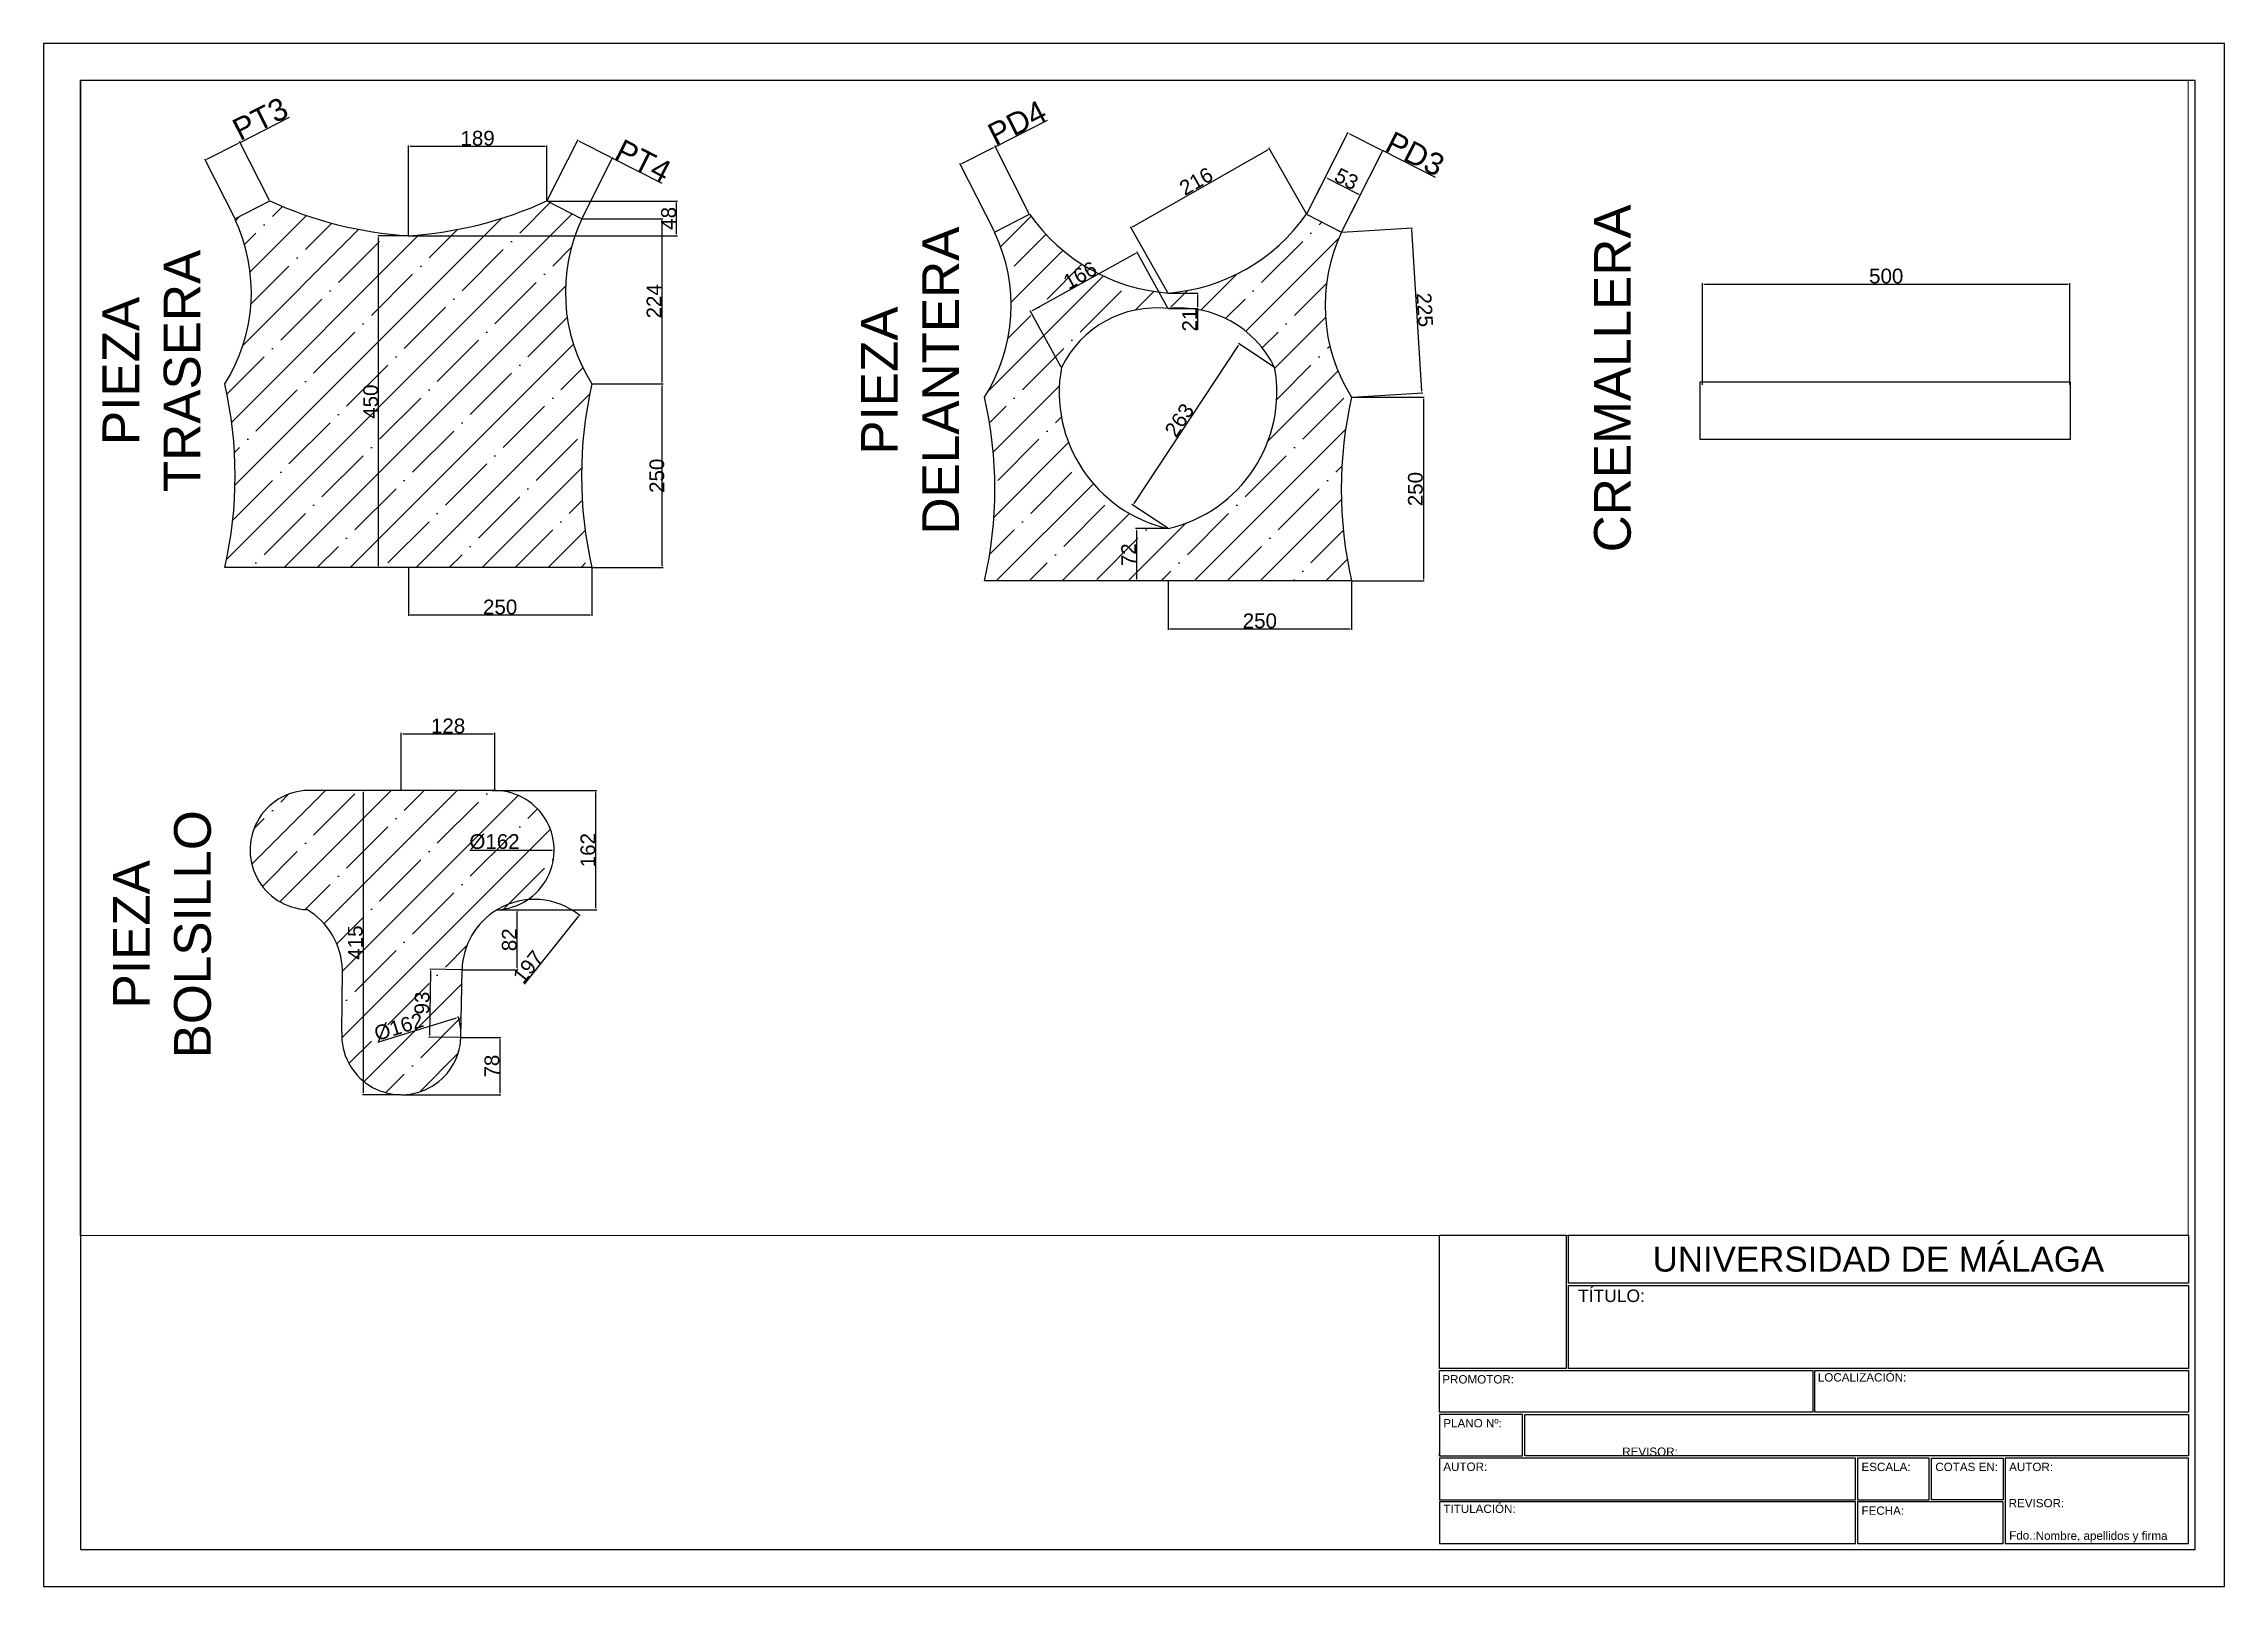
# Paper-space layout 'Layout1' of a CAD drawing. Header units: millimetres. Extents: x 318 to 615, y -6 to 204.
# The model-space entities are those that its viewports show. They can reach past a viewport. Long polylines and large blocks are cut down to what shows.
import ezdxf

# ---------------------------------------------------------------- set-up
doc = ezdxf.new("R2010")
doc.units = ezdxf.units.MM
for name, color, linetype in [('Cajetín', 7, 'Continuous'), ('Layer1', 160, 'Continuous'), ('Layer2', 251, 'Continuous'), ('VG', 10, 'Continuous')]:
    doc.layers.add(name, color=color, linetype=linetype)
doc.layers.get('0').off()
doc.styles.add('Arial', font='arial.ttf', dxfattribs={"height": 0.224836})
doc.styles.get("Standard").update_dxf_attribs({"font": 'arial.ttf'})
doc.dimstyles.new('ISO-25', dxfattribs={"dimtxt": 2.5, "dimasz": 2.5, "dimexe": 1.25, "dimexo": 0.625, "dimtad": 1, "dimtxsty": 'Standard', "dimcen": 2.5, "dimadec": 0, "dimazin": 0, "dimtfac": 1, "dimtmove": 0, "dimatfit": 3, "dimfxl": 1, "dimarcsym": 0})
picture_1 = doc.add_image_def('image1.png', size_in_pixel=(122, 783))

# ---------------------------------------------------------------- blocks, each defined once
blk = doc.blocks.new('UCAV')
blk.add_lwpolyline([(2.583, 6.167), (15, 6.167), (15, 5.208), (2.583, 5.208)], close=True)
at = {"insert": (8.792, 5.687), "char_height": 0.5, "width": 12.4167, "attachment_point": 5, "style": 'Arial'}
blk.add_mtext('UNIVERSIDAD DE MÁLAGA', dxfattribs=at)
blk = doc.blocks.new('TITULO')
blk.add_lwpolyline([(2.583, 3.5), (2.583, 5.167), (15, 5.167), (15, 3.5)], close=True)
at = {"insert": (2.583, 5.083), "char_height": 0.25, "width": 12.4167, "attachment_point": 1, "style": 'Arial'}
blk.add_mtext('  TÍTULO:', dxfattribs=at)
blk = doc.blocks.new('logo')
blk.add_lwpolyline([(2.542, 3.5), (0, 3.5), (0, 6.167), (2.542, 6.167)], close=True)
blk = doc.blocks.new('CAJETIN')
for points in [[(0, 2.625), (0, 3.458), (7.479, 3.458), (7.479, 2.625), (2.583, 2.625)], [(15, 2.625), (7.521, 2.625), (7.521, 3.458), (15, 3.458)], [(0, 1.75), (1.667, 1.75), (1.667, 2.583), (0, 2.583)], [(15, 1.75), (1.708, 1.75), (1.708, 2.583), (15, 2.583)], [(0, 1.792), (0, 1.792), (0, 1.75), (0, 1.75)], [(0, 0.875), (8.333, 0.875), (8.333, 1.708), (0, 1.708)], [(9.812, 1.708), (8.375, 1.708), (8.375, 0.875), (9.812, 0.875)], [(11.292, 0.875), (9.854, 0.875), (9.854, 1.708), (11.292, 1.708)], [(15, 1.708), (11.333, 1.708), (11.333, 0), (15, 0)], [(0, 0), (8.333, 0), (8.333, 0.833), (0, 0.833)], [(8.375, 0), (11.292, 0), (11.292, 0.833), (8.375, 0.833)]]:
    blk.add_lwpolyline(points, close=True)
for name, p in [('logo', (0, 0)), ('UCAV', (0, 0)), ('TITULO', (0, -0.001))]:
    blk.add_blockref(name, p)
at = {"style": 'Arial'}
for s, insert, char_height, width, attachment_point in [('  PROMOTOR:', (-0.071, 3.368), 0.16667, 7.53662, 1), ('  LOCALIZACIÓN:', (7.45, 3.407), 0.16667, 7.4792, 1), ('\\pxql;PLANO Nº:', (0.721, 2.405), 0.16667, 1.28562, 5), ('  REVISOR:', (3.532, 1.919), 0.1667, 1.17928, 1), ('  AUTOR:', (-0.051, 1.618), 0.1667, 1.17928, 1), ('\\pxql;ESCALA:', (9.096, 1.53), 0.16667, 1.28562, 5), ('\\pxql;COTAS EN:', (10.575, 1.53), 0.16667, 1.28562, 5), ('\\pxql;AUTOR:', (12.944, 1.53), 0.16667, 3.06567, 5), ('\\pxql;REVISOR:', (12.934, 0.805), 0.16667, 3.06567, 5), ('TITULACIÓN:', (0.079, 0.776), 0.16667, 1.43883, 1), ('\\pxql;FECHA:', (9.096, 0.655), 0.16667, 1.28562, 5), ('\\pxql;Fdo.:', (12.055, 0.159), 0.16667, 1.28562, 5), ('\\pxql;Nombre, apellidos y firma', (11.943, 0.237), 0.16667, 3.1602, 1)]:
    blk.add_mtext(s, dxfattribs=dict(at, insert=insert, char_height=char_height, width=width, attachment_point=attachment_point))
blk = doc.blocks.new('Bolsillo')
at = {"layer": 'VG'}
for p, q in [((1551.9, 744.6), (1211.2, 744.8)), ((1267, 285.8), (1268.4, 404.3)), ((1493.1, 275.8), (1495.3, 404.6))]:
    blk.add_line(p, q, dxfattribs=at)
for centre, radius, start, end in [((1206.2, 631.7), 113.2, 87.4571, 267.4822), ((1556.9, 631.5), 113.2, 272.5178, 92.5429), ((1130.4, 400.1), 138.1, 1.7284, 59.1166), ((1632.6, 400.7), 137.3, 120.9919, 178.3563), ((1380.1, 280.8), 113.2, 177.4571, 357.4822)]:
    blk.add_arc(centre, radius, start, end, dxfattribs=at)
blk = doc.blocks.new('*D9')
at = {"layer": 'Defpoints', "color": 0, "transparency": 16777216}
for p in [(1600.7, 1332.5), (1407.3, 1145.2), (1455.5, 1113.3)]:
    blk.add_point(p, dxfattribs=at)
at = {"layer": 'Layer1', "color": 0, "lineweight": -2, "transparency": 16777216}
for p, q in [((1551.1, 1362.4), (1408.7, 1147.3)), ((1600.2, 1332.9), (1551.5, 1365.1)), ((1455, 1113.7), (1406.2, 1145.9))]:
    blk.add_line(p, q, dxfattribs=at)
at = {"layer": 'Layer1', "color": 0, "transparency": 16777216}
for points in [[(1550.8, 1362.6), (1551.5, 1362.1), (1552.5, 1364.4)], [(1408.3, 1147.6), (1409, 1147.1), (1407.3, 1145.2)]]:
    blk.add_solid(points, dxfattribs=at)
at = {"layer": 'Layer1', "color": 0, "transparency": 16777216, "insert": (1470.9, 1260.8), "char_height": 2.5, "attachment_point": 5, "rotation": 56.4779}
blk.add_mtext('{\\H8x;263}', dxfattribs=at)
blk = doc.blocks.new('*D11')
at = {"layer": 'Defpoints', "color": 0, "transparency": 16777216}
for p in [(1268.3, 1408.5), (1455.5, 1412.7), (1310.3, 1332.5)]:
    blk.add_point(p, dxfattribs=at)
at = {"layer": 'Layer1', "color": 0, "lineweight": -2, "transparency": 16777216}
for p, q in [((1411.3, 1487.5), (1270.5, 1409.7)), ((1455.2, 1413.3), (1412.9, 1489.8)), ((1310, 1333.1), (1267.7, 1409.6))]:
    blk.add_line(p, q, dxfattribs=at)
at = {"layer": 'Layer1', "color": 0, "transparency": 16777216}
for points in [[(1411.1, 1487.9), (1411.5, 1487.2), (1413.5, 1488.7)], [(1270.3, 1410.1), (1270.7, 1409.3), (1268.3, 1408.5)]]:
    blk.add_solid(points, dxfattribs=at)
at = {"layer": 'Layer1', "color": 0, "transparency": 16777216, "insert": (1335.7, 1458.1), "char_height": 2.5, "attachment_point": 5, "rotation": 28.9193}
blk.add_mtext('{\\H8x;166}', dxfattribs=at)
blk = doc.blocks.new('*D13')
at = {"layer": 'Defpoints', "color": 0, "transparency": 16777216}
for p in [(1593.5, 1630.2), (1644.2, 1541), (1455.5, 1433.8)]:
    blk.add_point(p, dxfattribs=at)
at = {"layer": 'Layer1', "color": 0, "lineweight": -2, "transparency": 16777216}
for p, q in [((1407, 1524.2), (1591.3, 1629)), ((1643.9, 1541.6), (1592.9, 1631.3)), ((1455.2, 1434.3), (1404.2, 1524.1))]:
    blk.add_line(p, q, dxfattribs=at)
at = {"layer": 'Layer1', "color": 0, "transparency": 16777216}
for points in [[(1591.1, 1629.3), (1591.5, 1628.6), (1593.5, 1630.2)], [(1406.8, 1524.6), (1407.2, 1523.8), (1404.8, 1523)]]:
    blk.add_solid(points, dxfattribs=at)
at = {"layer": 'Layer1', "color": 0, "transparency": 16777216, "insert": (1493.8, 1586), "char_height": 2.5, "attachment_point": 5, "rotation": 29.611}
blk.add_mtext('{\\H8x;216}', dxfattribs=at)
blk = doc.blocks.new('*D15')
at = {"layer": 'Defpoints', "color": 0, "transparency": 16777216}
for p in [(1455.5, 1433.8), (1455.5, 1412.7), (1495.5, 1412.7)]:
    blk.add_point(p, dxfattribs=at)
at = {"layer": 'Layer1', "color": 0, "lineweight": -2, "transparency": 16777216}
for p, q in [((1456.1, 1433.8), (1496.7, 1433.8)), ((1495.5, 1431.3), (1495.5, 1415.2)), ((1456.1, 1412.7), (1496.7, 1412.7)), ((1495.5, 1412.7), (1495.5, 1383.9))]:
    blk.add_line(p, q, dxfattribs=at)
at = {"layer": 'Layer1', "color": 0, "transparency": 16777216}
for points in [[(1495.1, 1431.3), (1495.9, 1431.3), (1495.5, 1433.8)], [(1495.1, 1415.2), (1495.9, 1415.2), (1495.5, 1412.7)]]:
    blk.add_solid(points, dxfattribs=at)
at = {"layer": 'Layer1', "color": 0, "transparency": 16777216, "insert": (1484.8, 1397), "char_height": 2.5, "attachment_point": 5, "rotation": 90}
blk.add_mtext('{\\H8x;21}', dxfattribs=at)
blk = doc.blocks.new('*D16')
at = {"layer": 'Defpoints', "color": 0, "transparency": 16777216}
for p in [(1717.4, 1567.4), (1644.2, 1541), (1691.7, 1516.9)]:
    blk.add_point(p, dxfattribs=at)
at = {"layer": 'Layer1', "color": 0, "lineweight": -2, "transparency": 16777216}
for p, q in [((1644.5, 1541.6), (1670.4, 1592.7)), ((1672, 1590.4), (1715.1, 1568.6)), ((1692, 1517.4), (1717.9, 1568.5))]:
    blk.add_line(p, q, dxfattribs=at)
at = {"layer": 'Layer1', "color": 0, "transparency": 16777216}
for points in [[(1672.2, 1590.8), (1671.9, 1590), (1669.8, 1591.5)], [(1715.3, 1568.9), (1714.9, 1568.2), (1717.4, 1567.4)]]:
    blk.add_solid(points, dxfattribs=at)
at = {"layer": 'Layer1', "color": 0, "transparency": 16777216, "insert": (1698.5, 1589.2), "char_height": 2.5, "attachment_point": 5, "rotation": 333.0953}
blk.add_mtext('{\\H8x;53}', dxfattribs=at)
blk = doc.blocks.new('*D17')
at = {"layer": 'Defpoints', "color": 0, "transparency": 16777216}
for p in [(1455.5, 1042), (1705.5, 1042), (1705.5, 976.7)]:
    blk.add_point(p, dxfattribs=at)
at = {"layer": 'Layer1', "color": 0, "lineweight": -2, "transparency": 16777216}
for p, q in [((1455.5, 1041.4), (1455.5, 975.4)), ((1705.5, 1041.4), (1705.5, 975.4)), ((1458, 976.7), (1703, 976.7))]:
    blk.add_line(p, q, dxfattribs=at)
at = {"layer": 'Layer1', "color": 0, "transparency": 16777216}
for points in [[(1458, 977.1), (1458, 976.2), (1455.5, 976.7)], [(1703, 977.1), (1703, 976.2), (1705.5, 976.7)]]:
    blk.add_solid(points, dxfattribs=at)
at = {"layer": 'Layer1', "color": 0, "transparency": 16777216, "insert": (1580.5, 987.5), "char_height": 2.5, "width": 22.231, "attachment_point": 5}
blk.add_mtext('{\\H8x;250}', dxfattribs=at)
blk = doc.blocks.new('*D18')
at = {"layer": 'Defpoints', "color": 0, "transparency": 16777216}
for p in [(1455.5, 1113.3), (1412.5, 1042), (1455.5, 1042)]:
    blk.add_point(p, dxfattribs=at)
at = {"layer": 'Layer1', "color": 0, "lineweight": -2, "transparency": 16777216}
for p, q in [((1454.9, 1113.3), (1411.2, 1113.3)), ((1412.5, 1110.8), (1412.5, 1044.5)), ((1454.9, 1042), (1411.2, 1042))]:
    blk.add_line(p, q, dxfattribs=at)
at = {"layer": 'Layer1', "color": 0, "transparency": 16777216}
for points in [[(1412.1, 1110.8), (1412.9, 1110.8), (1412.5, 1113.3)], [(1412.1, 1044.5), (1412.9, 1044.5), (1412.5, 1042)]]:
    blk.add_solid(points, dxfattribs=at)
at = {"layer": 'Layer1', "color": 0, "transparency": 16777216, "insert": (1401.8, 1077.6), "char_height": 2.5, "attachment_point": 5, "rotation": 90}
blk.add_mtext('{\\H8x;72}', dxfattribs=at)
blk = doc.blocks.new('*D19')
at = {"layer": 'Defpoints', "color": 0, "transparency": 16777216}
for p in [(1705.5, 1292), (1705.5, 1042), (1803.2, 1042)]:
    blk.add_point(p, dxfattribs=at)
at = {"layer": 'Layer1', "color": 0, "lineweight": -2, "transparency": 16777216}
for p, q in [((1706.1, 1292), (1804.5, 1292)), ((1803.2, 1289.5), (1803.2, 1044.5)), ((1706.1, 1042), (1804.5, 1042))]:
    blk.add_line(p, q, dxfattribs=at)
at = {"layer": 'Layer1', "color": 0, "transparency": 16777216}
for points in [[(1802.8, 1289.5), (1803.6, 1289.5), (1803.2, 1292)], [(1802.8, 1044.5), (1803.6, 1044.5), (1803.2, 1042)]]:
    blk.add_solid(points, dxfattribs=at)
at = {"layer": 'Layer1', "color": 0, "transparency": 16777216, "insert": (1792.4, 1167), "char_height": 2.5, "attachment_point": 5, "rotation": 90}
blk.add_mtext('{\\H8x;250}', dxfattribs=at)
blk = doc.blocks.new('*D20')
at = {"layer": 'Defpoints', "color": 0, "transparency": 16777216}
for p in [(1691.7, 1516.9), (1787.4, 1522.7), (1705.5, 1292)]:
    blk.add_point(p, dxfattribs=at)
at = {"layer": 'Layer1', "color": 0, "lineweight": -2, "transparency": 16777216}
for p, q in [((1692.3, 1516.9), (1788.6, 1522.8)), ((1801, 1300.3), (1787.5, 1520.2)), ((1706.1, 1292), (1802.4, 1297.9))]:
    blk.add_line(p, q, dxfattribs=at)
at = {"layer": 'Layer1', "color": 0, "transparency": 16777216}
for points in [[(1787.9, 1520.3), (1787.1, 1520.2), (1787.4, 1522.7)], [(1801.4, 1300.4), (1800.6, 1300.3), (1801.1, 1297.8)]]:
    blk.add_solid(points, dxfattribs=at)
at = {"layer": 'Layer1', "color": 0, "transparency": 16777216, "insert": (1805.1, 1411), "char_height": 2.5, "attachment_point": 5, "rotation": 273.5044}
blk.add_mtext('{\\H8x;225}', dxfattribs=at)
blk = doc.blocks.new('*D23')
at = {"layer": 'Defpoints', "color": 0, "transparency": 16777216}
for p in [(538.8, 833.7), (411.3, 756.8), (538.8, 756.8)]:
    blk.add_point(p, dxfattribs=at)
at = {"layer": 'Layer1', "color": 0, "lineweight": -2, "transparency": 16777216}
for p, q in [((411.3, 757.4), (411.3, 835)), ((413.8, 833.7), (536.3, 833.7)), ((538.8, 757.4), (538.8, 835))]:
    blk.add_line(p, q, dxfattribs=at)
at = {"layer": 'Layer1', "color": 0, "transparency": 16777216}
for points in [[(413.8, 834.1), (413.8, 833.3), (411.3, 833.7)], [(536.3, 834.1), (536.3, 833.3), (538.8, 833.7)]]:
    blk.add_solid(points, dxfattribs=at)
at = {"layer": 'Layer1', "color": 0, "transparency": 16777216, "insert": (475, 844.5), "char_height": 2.5, "attachment_point": 5}
blk.add_mtext('{\\H8x;128}', dxfattribs=at)
blk = doc.blocks.new('*D24')
at = {"layer": 'Defpoints', "color": 0, "transparency": 16777216}
for p in [(411.3, 756.8), (359.4, 342.6), (411.3, 342.6)]:
    blk.add_point(p, dxfattribs=at)
at = {"layer": 'Layer1', "color": 0, "lineweight": -2, "transparency": 16777216}
for p, q in [((410.6, 756.8), (358.2, 756.8)), ((359.4, 754.3), (359.4, 345.1)), ((410.6, 342.6), (358.2, 342.6))]:
    blk.add_line(p, q, dxfattribs=at)
at = {"layer": 'Layer1', "color": 0, "transparency": 16777216}
for points in [[(359, 754.3), (359.8, 754.3), (359.4, 756.8)], [(359, 345.1), (359.8, 345.1), (359.4, 342.6)]]:
    blk.add_solid(points, dxfattribs=at)
at = {"layer": 'Layer1', "color": 0, "transparency": 16777216, "insert": (348.6, 549.7), "char_height": 2.5, "attachment_point": 5, "rotation": 90}
blk.add_mtext('{\\H8x;415}', dxfattribs=at)
blk = doc.blocks.new('*D25')
at = {"layer": 'Defpoints', "color": 0, "transparency": 16777216}
for p in [(494, 512.7), (449.6, 421), (492.4, 420.3)]:
    blk.add_point(p, dxfattribs=at)
at = {"layer": 'Layer1', "color": 0, "lineweight": -2, "transparency": 16777216}
for p, q in [((451.1, 511), (449.6, 423.5)), ((493.4, 512.7), (449.9, 513.5)), ((491.8, 420.3), (448.3, 421.1))]:
    blk.add_line(p, q, dxfattribs=at)
at = {"layer": 'Layer1', "color": 0, "transparency": 16777216}
for points in [[(450.7, 511), (451.5, 511), (451.1, 513.5)], [(449.2, 423.5), (450, 423.5), (449.6, 421)]]:
    blk.add_solid(points, dxfattribs=at)
at = {"layer": 'Layer1', "color": 0, "transparency": 16777216, "insert": (439.5, 467.4), "char_height": 2.5, "attachment_point": 5, "rotation": 89.0183}
blk.add_mtext('{\\H8x;93}', dxfattribs=at)
blk = doc.blocks.new('*D26')
at = {"layer": 'Defpoints', "color": 0, "transparency": 16777216}
for p in [(456.9, 675.5), (619.4, 675.5)]:
    blk.add_point(p, dxfattribs=at)
at = {"layer": 'Layer1', "color": 0, "lineweight": -2, "transparency": 16777216}
blk.add_line((504.7, 675.5), (616.9, 675.5), dxfattribs=at)
at = {"layer": 'Layer1', "color": 0, "transparency": 16777216}
blk.add_solid([(616.9, 675.9), (616.9, 675.1), (619.4, 675.5)], dxfattribs=at)
at = {"layer": 'Layer1', "color": 0, "transparency": 16777216, "insert": (538.2, 686.9), "char_height": 2.5, "attachment_point": 5}
blk.add_mtext('{\\H8x;Ø162}', dxfattribs=at)
blk = doc.blocks.new('*D27')
at = {"layer": 'Defpoints', "color": 0, "transparency": 16777216}
for p in [(653.9, 586.9), (531, 432.9)]:
    blk.add_point(p, dxfattribs=at)
at = {"layer": 'Layer1', "color": 0, "lineweight": -2, "transparency": 16777216}
blk.add_line((578.9, 492.9), (652.4, 585), dxfattribs=at)
blk.add_arc((592.5, 509.9), 98.5, 50.7018, 120.6285, dxfattribs=at)
at = {"layer": 'Layer1', "color": 0, "transparency": 16777216}
blk.add_solid([(652, 585.2), (652.7, 584.7), (653.9, 586.9)], dxfattribs=at)
at = {"layer": 'Layer1', "color": 0, "transparency": 16777216, "insert": (584, 516.7), "char_height": 2.5, "attachment_point": 5, "rotation": 51.4286}
blk.add_mtext('{\\H8x;197}', dxfattribs=at)
blk = doc.blocks.new('*D28')
at = {"layer": 'Defpoints', "color": 0, "transparency": 16777216}
for p in [(488.9, 447.8), (333.6, 399.9)]:
    blk.add_point(p, dxfattribs=at)
at = {"layer": 'Layer1', "color": 0, "lineweight": -2, "transparency": 16777216}
blk.add_line((379.2, 414), (486.5, 447.1), dxfattribs=at)
blk.add_arc((411.3, 423.9), 81.2, 357.923, 18.0245, dxfattribs=at)
at = {"layer": 'Layer1', "color": 0, "transparency": 16777216}
blk.add_solid([(486.4, 447.5), (486.6, 446.7), (488.9, 447.8)], dxfattribs=at)
at = {"layer": 'Layer1', "color": 0, "transparency": 16777216, "insert": (407.9, 434.8), "char_height": 2.5, "attachment_point": 5, "rotation": 17.1429}
blk.add_mtext('{\\H8x;Ø162}', dxfattribs=at)
blk = doc.blocks.new('*D29')
at = {"layer": 'Defpoints', "color": 0, "transparency": 16777216}
for p in [(492.4, 420.3), (411.3, 342.6), (545.5, 342.6)]:
    blk.add_point(p, dxfattribs=at)
at = {"layer": 'Layer1', "color": 0, "lineweight": -2, "transparency": 16777216}
for p, q in [((493, 420.3), (546.8, 420.3)), ((545.5, 417.8), (545.5, 345.1)), ((411.9, 342.6), (546.8, 342.6))]:
    blk.add_line(p, q, dxfattribs=at)
at = {"layer": 'Layer1', "color": 0, "transparency": 16777216}
for points in [[(545.1, 417.8), (546, 417.8), (545.5, 420.3)], [(545.1, 345.1), (546, 345.1), (545.5, 342.6)]]:
    blk.add_solid(points, dxfattribs=at)
at = {"layer": 'Layer1', "color": 0, "transparency": 16777216, "insert": (534.7, 381.5), "char_height": 2.5, "attachment_point": 5, "rotation": 90}
blk.add_mtext('{\\H8x;78}', dxfattribs=at)
blk = doc.blocks.new('*D30')
at = {"layer": 'Defpoints', "color": 0, "transparency": 16777216}
for p in [(541.7, 594.4), (569.2, 594.4), (494, 512.7)]:
    blk.add_point(p, dxfattribs=at)
at = {"layer": 'Layer1', "color": 0, "lineweight": -2, "transparency": 16777216}
for p, q in [((542.4, 594.4), (570.5, 594.4)), ((569.2, 515.2), (569.2, 591.9)), ((494.6, 512.7), (570.5, 512.7))]:
    blk.add_line(p, q, dxfattribs=at)
at = {"layer": 'Layer1', "color": 0, "transparency": 16777216}
for points in [[(568.8, 591.9), (569.7, 591.9), (569.2, 594.4)], [(568.8, 515.2), (569.7, 515.2), (569.2, 512.7)]]:
    blk.add_solid(points, dxfattribs=at)
at = {"layer": 'Layer1', "color": 0, "transparency": 16777216, "insert": (558.4, 553.5), "char_height": 2.5, "width": 8.625, "attachment_point": 5, "rotation": 90}
blk.add_mtext('{\\H8x;82}', dxfattribs=at)
blk = doc.blocks.new('*D31')
at = {"layer": 'Defpoints', "color": 0, "transparency": 16777216}
for p in [(534.6, 756.7), (676.3, 756.7), (541.7, 594.4)]:
    blk.add_point(p, dxfattribs=at)
at = {"layer": 'Layer1', "color": 0, "lineweight": -2, "transparency": 16777216}
for p, q in [((535.2, 756.7), (677.6, 756.7)), ((676.3, 596.9), (676.3, 754.2)), ((542.4, 594.4), (677.6, 594.4))]:
    blk.add_line(p, q, dxfattribs=at)
at = {"layer": 'Layer1', "color": 0, "transparency": 16777216}
for points in [[(675.9, 754.2), (676.8, 754.2), (676.3, 756.7)], [(675.9, 596.9), (676.8, 596.9), (676.3, 594.4)]]:
    blk.add_solid(points, dxfattribs=at)
at = {"layer": 'Layer1', "color": 0, "transparency": 16777216, "insert": (665.5, 675.5), "char_height": 2.5, "attachment_point": 5, "rotation": 90}
blk.add_mtext('{\\H8x;162}', dxfattribs=at)
blk = doc.blocks.new('*D33')
at = {"layer": 'Defpoints', "color": 0, "transparency": 16777216}
for p in [(420.9, 1060.1), (670.9, 1060.1), (670.9, 995.6)]:
    blk.add_point(p, dxfattribs=at)
at = {"layer": 'Layer1', "color": 0, "lineweight": -2, "transparency": 16777216}
for p, q in [((420.9, 1059.5), (420.9, 994.3)), ((670.9, 1059.5), (670.9, 994.3)), ((423.4, 995.6), (668.4, 995.6))]:
    blk.add_line(p, q, dxfattribs=at)
at = {"layer": 'Layer1', "color": 0, "transparency": 16777216}
for points in [[(423.4, 996), (423.4, 995.1), (420.9, 995.6)], [(668.4, 996), (668.4, 995.1), (670.9, 995.6)]]:
    blk.add_solid(points, dxfattribs=at)
at = {"layer": 'Layer1', "color": 0, "transparency": 16777216, "insert": (545.9, 1006.4), "char_height": 2.5, "attachment_point": 5}
blk.add_mtext('{\\H8x;250}', dxfattribs=at)
blk = doc.blocks.new('*D34')
at = {"layer": 'Defpoints', "color": 0, "transparency": 16777216}
for p in [(380.4, 1511.8), (420.9, 1511.8), (420.9, 1060.1)]:
    blk.add_point(p, dxfattribs=at)
at = {"layer": 'Layer1', "color": 0, "lineweight": -2, "transparency": 16777216}
for p, q in [((420.3, 1511.8), (379.2, 1511.8)), ((380.4, 1062.6), (380.4, 1509.3)), ((420.3, 1060.1), (379.2, 1060.1))]:
    blk.add_line(p, q, dxfattribs=at)
at = {"layer": 'Layer1', "color": 0, "transparency": 16777216}
for points in [[(380, 1509.3), (380.8, 1509.3), (380.4, 1511.8)], [(380, 1062.6), (380.8, 1062.6), (380.4, 1060.1)]]:
    blk.add_solid(points, dxfattribs=at)
at = {"layer": 'Layer1', "color": 0, "transparency": 16777216, "insert": (369.6, 1286), "char_height": 2.5, "attachment_point": 5, "rotation": 90}
blk.add_mtext('{\\H8x;450}', dxfattribs=at)
blk = doc.blocks.new('*D35')
at = {"layer": 'Defpoints', "color": 0, "transparency": 16777216}
for p in [(670.9, 1310.1), (766.5, 1310.1), (670.9, 1060.1)]:
    blk.add_point(p, dxfattribs=at)
at = {"layer": 'Layer1', "color": 0, "lineweight": -2, "transparency": 16777216}
for p, q in [((671.5, 1310.1), (767.8, 1310.1)), ((766.5, 1062.6), (766.5, 1307.6)), ((671.5, 1060.1), (767.8, 1060.1))]:
    blk.add_line(p, q, dxfattribs=at)
at = {"layer": 'Layer1', "color": 0, "transparency": 16777216}
for points in [[(766.1, 1307.6), (766.9, 1307.6), (766.5, 1310.1)], [(766.1, 1062.6), (766.9, 1062.6), (766.5, 1060.1)]]:
    blk.add_solid(points, dxfattribs=at)
at = {"layer": 'Layer1', "color": 0, "transparency": 16777216, "insert": (736.5, 1185.1), "char_height": 2.5, "attachment_point": 5, "rotation": 90}
blk.add_mtext('\\P{\\H10x;\\P\\H0.8x;250}', dxfattribs=at)
blk = doc.blocks.new('*D40')
at = {"layer": 'Defpoints', "color": 0, "transparency": 16777216}
for p in [(609.6, 1633.7), (609.6, 1559.1), (420.9, 1511.8)]:
    blk.add_point(p, dxfattribs=at)
at = {"layer": 'Layer1', "color": 0, "lineweight": -2, "transparency": 16777216}
for p, q in [((420.9, 1512.4), (420.9, 1634.9)), ((423.4, 1633.7), (607.1, 1633.7)), ((609.6, 1559.8), (609.6, 1634.9))]:
    blk.add_line(p, q, dxfattribs=at)
at = {"layer": 'Layer1', "color": 0, "transparency": 16777216}
for points in [[(423.4, 1634.1), (423.4, 1633.3), (420.9, 1633.7)], [(607.1, 1634.1), (607.1, 1633.3), (609.6, 1633.7)]]:
    blk.add_solid(points, dxfattribs=at)
at = {"layer": 'Layer1', "color": 0, "transparency": 16777216, "insert": (515.2, 1644.5), "char_height": 2.5, "attachment_point": 5}
blk.add_mtext('{\\H8x;189}', dxfattribs=at)
blk = doc.blocks.new('*D41')
at = {"layer": 'Defpoints', "color": 0, "transparency": 16777216}
for p in [(609.6, 1559.1), (786.2, 1559.1), (420.9, 1511.8)]:
    blk.add_point(p, dxfattribs=at)
at = {"layer": 'Layer1', "color": 0, "lineweight": -2, "transparency": 16777216}
for p, q in [((610.2, 1559.1), (787.4, 1559.1)), ((786.2, 1514.3), (786.2, 1556.6)), ((421.5, 1511.8), (787.4, 1511.8))]:
    blk.add_line(p, q, dxfattribs=at)
at = {"layer": 'Layer1', "color": 0, "transparency": 16777216}
for points in [[(785.7, 1556.6), (786.6, 1556.6), (786.2, 1559.1)], [(785.7, 1514.3), (786.6, 1514.3), (786.2, 1511.8)]]:
    blk.add_solid(points, dxfattribs=at)
at = {"layer": 'Layer1', "color": 0, "transparency": 16777216, "insert": (775.3, 1535.5), "char_height": 2.5, "attachment_point": 5, "rotation": 90}
blk.add_mtext('{\\H8x;48}', dxfattribs=at)
blk = doc.blocks.new('*D42')
at = {"layer": 'Defpoints', "color": 0, "transparency": 16777216}
for p in [(657.1, 1535), (670.9, 1310.1), (766.1, 1310.1)]:
    blk.add_point(p, dxfattribs=at)
at = {"layer": 'Layer1', "color": 0, "lineweight": -2, "transparency": 16777216}
for p, q in [((657.7, 1535), (767.4, 1535)), ((766.1, 1532.5), (766.1, 1312.6)), ((671.5, 1310.1), (767.4, 1310.1))]:
    blk.add_line(p, q, dxfattribs=at)
at = {"layer": 'Layer1', "color": 0, "transparency": 16777216}
for points in [[(765.7, 1532.5), (766.5, 1532.5), (766.1, 1535)], [(765.7, 1312.6), (766.5, 1312.6), (766.1, 1310.1)]]:
    blk.add_solid(points, dxfattribs=at)
at = {"layer": 'Layer1', "color": 0, "transparency": 16777216, "insert": (755.4, 1422.6), "char_height": 2.5, "attachment_point": 5, "rotation": 90}
blk.add_mtext('{\\H8x;224}', dxfattribs=at)
blk = doc.blocks.new('*D44')
at = {"layer": 'Defpoints', "color": 0, "transparency": 16777216}
for p in [(2683.6, 1446.1), (2183.6, 1308.4), (2683.6, 1308.4)]:
    blk.add_point(p, dxfattribs=at)
at = {"layer": 'Layer1', "color": 0, "lineweight": -2, "transparency": 16777216}
for p, q in [((2183.6, 1309), (2183.6, 1447.3)), ((2186.1, 1446.1), (2681.1, 1446.1)), ((2683.6, 1309), (2683.6, 1447.3))]:
    blk.add_line(p, q, dxfattribs=at)
at = {"layer": 'Layer1', "color": 0, "transparency": 16777216}
for points in [[(2186.1, 1446.5), (2186.1, 1445.6), (2183.6, 1446.1)], [(2681.1, 1446.5), (2681.1, 1445.6), (2683.6, 1446.1)]]:
    blk.add_solid(points, dxfattribs=at)
at = {"layer": 'Layer1', "color": 0, "transparency": 16777216, "insert": (2433.6, 1456.9), "char_height": 2.5, "attachment_point": 5}
blk.add_mtext('{\\H8x;500}', dxfattribs=at)
blk = doc.blocks.new('*D48')
at = {"layer": 'Defpoints', "color": 0, "transparency": 16777216}
for p in [(699, 1617.5), (609.6, 1559.1), (657.1, 1535)]:
    blk.add_point(p, dxfattribs=at)
at = {"layer": 'Layer2', "color": 0, "lineweight": -2, "transparency": 16777216}
for p, q in [((609.8, 1559.7), (652, 1642.8)), ((653.7, 1640.5), (696.7, 1618.7)), ((657.4, 1535.6), (699.5, 1618.6)), ((699, 1617.5), (766.2, 1583.4))]:
    blk.add_line(p, q, dxfattribs=at)
at = {"layer": 'Layer2', "color": 0, "transparency": 16777216}
for points in [[(653.8, 1640.9), (653.5, 1640.1), (651.4, 1641.6)], [(696.9, 1619), (696.6, 1618.3), (699, 1617.5)]]:
    blk.add_solid(points, dxfattribs=at)
at = {"layer": 'Layer2', "color": 0, "transparency": 16777216, "insert": (740.8, 1613.8), "char_height": 2.5, "attachment_point": 5, "rotation": 333.0953}
blk.add_mtext('{\\H12x;PT4}', dxfattribs=at)
blk = doc.blocks.new('*D49')
at = {"layer": 'Defpoints', "color": 0, "transparency": 16777216}
for p in [(191.7, 1639), (232.2, 1559.2), (184.6, 1535.1)]:
    blk.add_point(p, dxfattribs=at)
at = {"layer": 'Layer2', "color": 0, "lineweight": -2, "transparency": 16777216}
for p, q in [((191.7, 1639), (259, 1673.2)), ((146.4, 1616), (189.4, 1637.9)), ((231.9, 1559.7), (191.1, 1640.1)), ((184.4, 1535.6), (143.6, 1616))]:
    blk.add_line(p, q, dxfattribs=at)
at = {"layer": 'Layer2', "color": 0, "transparency": 16777216}
for points in [[(189.3, 1638.3), (189.6, 1637.5), (191.7, 1639)], [(146.2, 1616.4), (146.5, 1615.7), (144.1, 1614.9)]]:
    blk.add_solid(points, dxfattribs=at)
at = {"layer": 'Layer2', "color": 0, "transparency": 16777216, "insert": (219.2, 1670.9), "char_height": 2.5, "attachment_point": 5, "rotation": 26.9047}
blk.add_mtext('{\\H12x;PT3}', dxfattribs=at)
blk = doc.blocks.new('*D50')
at = {"layer": 'Defpoints', "color": 0, "transparency": 16777216}
for p in [(1220.1, 1633.1), (1219.3, 1516.9), (1266.8, 1541)]:
    blk.add_point(p, dxfattribs=at)
at = {"layer": 'Layer2', "color": 0, "lineweight": -2, "transparency": 16777216}
for p, q in [((1220.1, 1633.1), (1291.5, 1669.3)), ((1266.5, 1541.6), (1219.5, 1634.2)), ((1219, 1517.4), (1172, 1610.1)), ((1174.8, 1610.1), (1217.9, 1631.9))]:
    blk.add_line(p, q, dxfattribs=at)
at = {"layer": 'Layer2', "color": 0, "transparency": 16777216}
for points in [[(1174.6, 1610.5), (1175, 1609.7), (1172.6, 1609)], [(1217.7, 1632.3), (1218.1, 1631.6), (1220.1, 1633.1)]]:
    blk.add_solid(points, dxfattribs=at)
at = {"layer": 'Layer2', "color": 0, "transparency": 16777216, "insert": (1249.8, 1665.7), "char_height": 2.5, "attachment_point": 5, "rotation": 26.9047}
blk.add_mtext('{\\H12x;PD4}', dxfattribs=at)
blk = doc.blocks.new('*D51')
at = {"layer": 'Defpoints', "color": 0, "transparency": 16777216}
for p in [(1747.9, 1627.7), (1644.2, 1541), (1691.7, 1516.9)]:
    blk.add_point(p, dxfattribs=at)
at = {"layer": 'Layer2', "color": 0, "lineweight": -2, "transparency": 16777216}
for p, q in [((1644.5, 1541.6), (1700.9, 1652.9)), ((1702.6, 1650.6), (1745.7, 1628.8)), ((1692, 1517.4), (1748.5, 1628.8)), ((1747.9, 1627.7), (1819.4, 1591.4))]:
    blk.add_line(p, q, dxfattribs=at)
at = {"layer": 'Layer2', "color": 0, "transparency": 16777216}
for points in [[(1702.8, 1651), (1702.4, 1650.3), (1700.4, 1651.8)], [(1745.9, 1629.2), (1745.5, 1628.4), (1747.9, 1627.7)]]:
    blk.add_solid(points, dxfattribs=at)
at = {"layer": 'Layer2', "color": 0, "transparency": 16777216, "insert": (1792, 1623.2), "char_height": 2.5, "attachment_point": 5, "rotation": 333.0953}
blk.add_mtext('{\\H12x;PD3}', dxfattribs=at)

msp = doc.modelspace()

# ---------------------------------------------------------------- hatches: boundary and pattern name
at = {"layer": 'VG'}
h = msp.add_hatch(dxfattribs=at)
h.set_pattern_fill('ANSI35', color=256, scale=10)
h.paths.add_polyline_path([(670.85, 1310.148, -0.25642313), (657.077, 1535.057), (609.534, 1559.182, -0.0911557), (420.86, 1511.845, -0.0911557), (232.186, 1559.182), (184.643, 1535.057, -0.25642313), (170.87, 1310.148, -0.11300858), (170.87, 1060.148), (420.86, 1060.148), (670.85, 1060.148, -0.11300858)])
h.paths.add_polyline_path([(248.68, 1148.322), (248.68, 1226.434), (200.609, 1226.434), (200.609, 1148.322)], flags=24)
h.paths.add_polyline_path([(615.95, 1145.547), (615.95, 1223.659), (567.878, 1223.659), (567.878, 1145.547)], flags=24)
h = msp.add_hatch(dxfattribs=at)
h.set_pattern_fill('ANSI35', color=256, scale=10)
h.paths.add_polyline_path([(1691.712, 1516.885), (1644.169, 1541.01, -0.22281951), (1455.495, 1433.78, -0.22281951), (1266.821, 1541.01), (1219.278, 1516.885, -0.25642313), (1205.505, 1291.976, -0.11300858), (1205.505, 1041.976), (1455.495, 1041.976), (1705.485, 1041.976, -0.11300858), (1705.485, 1291.976, -0.25642313)])
h.paths.add_polyline_path([(1455.495, 1412.731, -0.31638841), (1600.701, 1332.509, -0.4005766), (1455.495, 1113.311, -0.4005766), (1310.289, 1332.509, -0.31638841)], flags=16)
h.paths.add_polyline_path([(1277.855, 1125.075), (1277.855, 1207.853), (1229.784, 1207.853), (1229.784, 1125.075)], flags=24)
h.paths.add_polyline_path([(1649.985, 1127.817), (1649.985, 1210.595), (1601.913, 1210.595), (1601.913, 1127.817)], flags=24)
h = msp.add_hatch(dxfattribs=at)
h.set_pattern_fill('ANSI35', color=256, scale=10)
h.paths.add_polyline_path([(534.574, 756.674), (290.105, 756.828, 1.00021908), (282.932, 594.525, -0.25577153), (331.126, 512.455), (330.099, 427.473, 1.00021908), (492.403, 420.3), (493.986, 512.723, -0.25566091), (541.747, 594.371, 1.00021908)])
h.paths.add_polyline_path([(365.007, 526.144), (365.007, 574.01), (332.542, 574.01), (332.542, 526.144)], flags=24)
h.paths.add_polyline_path([(455.644, 451.044), (456.198, 483.367), (423.738, 483.923), (423.184, 451.6)], flags=24)
h.paths.add_polyline_path([(503.549, 670.408), (573.149, 670.408), (573.149, 702.872), (503.549, 702.872)], flags=24)
h.paths.add_polyline_path([(379.668, 408.773), (446.175, 429.288), (436.606, 460.31), (370.099, 439.795)], flags=24)

# ---------------------------------------------------------------- linework, layer by layer
for p, q in [((420.86, 1511.845), (420.891, 1511.811)), ((420.86, 1060.148), (420.891, 1060.114))]:
    msp.add_line(p, q, dxfattribs=at)
for points in [[(657.077, 1535.057, 0.25642313), (670.85, 1310.148, 0.11300858), (670.85, 1060.148), (420.86, 1060.148), (170.87, 1060.148, 0.11300858), (170.87, 1310.148, 0.25642313), (184.643, 1535.057), (232.186, 1559.182, 0.0911557), (420.86, 1511.845, 0.0911557), (609.534, 1559.182)], [(1705.485, 1041.976), (1455.495, 1041.976), (1205.505, 1041.976, 0.11300858), (1205.505, 1291.976, 0.25642313), (1219.278, 1516.885), (1266.821, 1541.01, 0.22281951), (1455.495, 1433.78, 0.22281951), (1644.169, 1541.01), (1691.712, 1516.885, 0.25642313), (1705.485, 1291.976, 0.11300858)], [(1600.701, 1332.509, 0.31638841), (1455.495, 1412.731, 0.31638841), (1310.289, 1332.509, 0.4005766), (1455.495, 1113.311, 0.4005766)]]:
    msp.add_lwpolyline(points, format="xyb", close=True, dxfattribs=at)

# ---------------------------------------------------------------- block references
at = {"layer": 'VG', "xscale": 0.7176573598186309, "yscale": 0.7176573598186309, "zscale": 0.7176573598186309}
msp.add_blockref('Bolsillo', (-579.154, 222.339), dxfattribs=at)

# ---------------------------------------------------------------- texts
at = {"layer": 'Layer2', "char_height": 50, "attachment_point": 1, "rotation": 90}
for s, insert in [('CREMALLERA', (2035.635, 1080.967)), ('\\pxqc;PIEZA DELANTERA', (1037.345, 1123.191)), ('\\pxqc;PIEZA TRASERA', (4.325, 1136.292)), ('\\pxqc;PIEZA BOLSILLO', (18.461, 369.446))]:
    msp.add_mtext_dynamic_manual_height_columns(s, width=383.0387, gutter_width=12.5, heights=[0], dxfattribs=dict(at, insert=insert))

# ---------------------------------------------------------------- dimensions: what is measured, and where the dimension line sits
at = {"layer": 'Layer1'}
for base, p1, p2, text, picture, middle in [((609.565, 1633.667), (420.891, 1511.811), (609.565, 1559.149), '{\\H8x;189}', '*D40', (515.228, 1644.504)), ((2683.637, 1446.054), (2183.637, 1308.395), (2683.637, 1308.395), '{\\H8x;<>}', '*D44', (2433.637, 1456.89)), ((670.875, 995.564), (420.86, 1060.148), (670.875, 1060.148), '{\\H8x;250}', '*D33', (545.868, 1006.401)), ((1705.485, 976.666), (1455.495, 1041.976), (1705.485, 1041.976), '{\\H8x;250}', '*D17', (1580.49, 987.502)), ((538.812, 833.706), (411.25, 756.752), (538.812, 756.752), '{\\H8x;128}', '*D23', (475.031, 844.542))]:
    dim = msp.add_linear_dim(base=base, p1=p1, p2=p2, text=text, dimstyle='ISO-25', dxfattribs=at)
    dim.commit()
    dim.dimension.update_dxf_attribs({"geometry": picture, "text_midpoint": middle})
for p1, p2, distance, text, picture, middle in [((1455.495, 1433.78), (1644.169, 1541.01), 102.592, '{\\H8x;216}', '*D13', (1493.786, 1586.009)), ((1644.169, 1541.01), (1691.712, 1516.885), 56.668, '{\\H8x;53}', '*D16', (1698.49, 1589.151)), ((1705.485, 1291.976), (1691.712, 1516.885), -95.835, '{\\H8x;225}', '*D20', (1805.07, 1410.951)), ((1455.495, 1412.731), (1310.289, 1332.509), -86.822, '{\\H8x;166}', '*D11', (1335.667, 1458.1)), ((1600.701, 1332.509), (1455.495, 1113.311), -57.825, '{\\H8x;263}', '*D9', (1470.851, 1260.832)), ((1705.485, 1291.976), (1705.485, 1041.976), 97.737, '{\\H8x;<>}', '*D19', (1792.385, 1166.976)), ((493.986, 512.723), (492.403, 420.3), -42.846, '{\\H8x;93}', '*D25', (439.513, 467.432))]:
    dim = msp.add_aligned_dim(p1=p1, p2=p2, distance=distance, text=text, dimstyle='ISO-25', dxfattribs=at)
    dim.commit()
    dim.dimension.update_dxf_attribs({"geometry": picture, "text_midpoint": middle})
for base, p1, p2, text, picture, middle in [((786.151, 1559.149), (420.891, 1511.811), (609.565, 1559.149), '{\\H8x;48}', '*D41', (775.314, 1535.48)), ((766.113, 1310.114), (657.108, 1535.024), (670.881, 1310.114), '{\\H8x;224}', '*D42', (755.447, 1422.569)), ((380.424, 1511.811), (420.891, 1060.114), (420.891, 1511.811), '{\\H8x;450}', '*D34', (369.588, 1285.963)), ((1495.496, 1412.731), (1455.495, 1433.78), (1455.495, 1412.731), '{\\H8x;21}', '*D15', (1484.83, 1397.041)), ((766.53, 1310.114), (670.881, 1060.114), (670.881, 1310.114), '\\P{\\H10x;\\P\\H0.8x;<>}', '*D35', (736.527, 1185.114)), ((1412.499, 1041.976), (1455.495, 1113.311), (1455.495, 1041.976), '{\\H8x;72}', '*D18', (1401.833, 1077.643)), ((359.427, 342.638), (411.25, 756.752), (411.25, 342.638), '{\\H8x;415}', '*D24', (348.59, 549.695)), ((676.347, 756.674), (541.747, 594.371), (534.574, 756.674), '{\\H8x;162}', '*D31', (665.51, 675.523)), ((569.245, 594.371), (493.986, 512.723), (541.747, 594.371), '{\\H8x;82}', '*D30', (558.409, 553.547)), ((545.55, 342.638), (492.403, 420.3), (411.25, 342.638), '{\\H8x;78}', '*D29', (534.714, 381.469))]:
    dim = msp.add_linear_dim(base=base, p1=p1, p2=p2, angle=90, text=text, dimstyle='ISO-25', dxfattribs=at)
    dim.commit()
    dim.dimension.update_dxf_attribs({"geometry": picture, "text_midpoint": middle})
for p1, p2, text, picture, middle in [((456.948, 675.524), (619.409, 675.524), '{\\H8x;Ø162}', '*D26', (538.179, 675.524)), ((531.048, 432.853), (653.929, 586.94), '{\\H8x;197}', '*D27', (592.488, 509.897)), ((333.628, 399.926), (488.872, 447.812), '{\\H8x;Ø162}', '*D28', (411.25, 423.869))]:
    dim = msp.add_diameter_dim_2p(p1=p1, p2=p2, text=text, dimstyle='ISO-25', dxfattribs=at)
    dim.commit()
    dim.dimension.update_dxf_attribs({"geometry": picture, "text_midpoint": middle, "dimtype": 163})
at = {"layer": 'Layer2'}
for p1, p2, distance, text, picture, middle in [((184.643, 1535.057), (232.186, 1559.182), 89.53, '{\\H12x;PT3}', '*D49', (219.222, 1670.89)), ((1219.278, 1516.885), (1266.821, 1541.01), 103.246, '{\\H12x;PD4}', '*D50', (1249.825, 1665.684)), ((609.565, 1559.149), (657.108, 1535.024), 92.51, '{\\H12x;PT4}', '*D48', (740.753, 1613.84)), ((1644.169, 1541.01), (1691.712, 1516.885), 124.216, '{\\H12x;PD3}', '*D51', (1791.987, 1623.184))]:
    dim = msp.add_aligned_dim(p1=p1, p2=p2, distance=distance, text=text, dimstyle='ISO-25', dxfattribs=at)
    dim.commit()
    dim.dimension.update_dxf_attribs({"geometry": picture, "text_midpoint": middle})

# ---------------------------------------------------------------- pictures from other files: only their frames are drawn
image = msp.add_image(picture_1, insert=(2684.238, 1234.369), size_in_units=(78.565, 504.231), rotation=90, dxfattribs=at)
image.dxf.flags = 15

psp = doc.layouts.get("Layout1")

# ---------------------------------------------------------------- linework, layer by layer
at = {"layer": 'Cajetín'}
for points in [[(318.42, -5.8), (615.42, -5.8), (615.42, 204.2), (318.42, 204.2), (318.42, -5.8)], [(323.42, -0.8), (611.42, -0.8), (611.42, 199.2), (323.42, 199.2), (323.42, -0.8)]]:
    psp.add_lwpolyline(points, dxfattribs=at)

# ---------------------------------------------------------------- block references
at = {"layer": 'Cajetín', "xscale": 6.799999680000003, "yscale": 6.799999680000003, "zscale": 6.799999680000003}
psp.add_blockref('CAJETIN', (508.51, 0.05), dxfattribs=at)

# ---------------------------------------------------------------- viewports
at = {"layer": 'VG'}
psp.add_viewport(center=(466.96, 120.59), size=(287.09, 157.2189), view_center_point=(1409.55, 937.231), view_height=1572.18859, dxfattribs=at)

doc.saveas('drawing.dxf')
